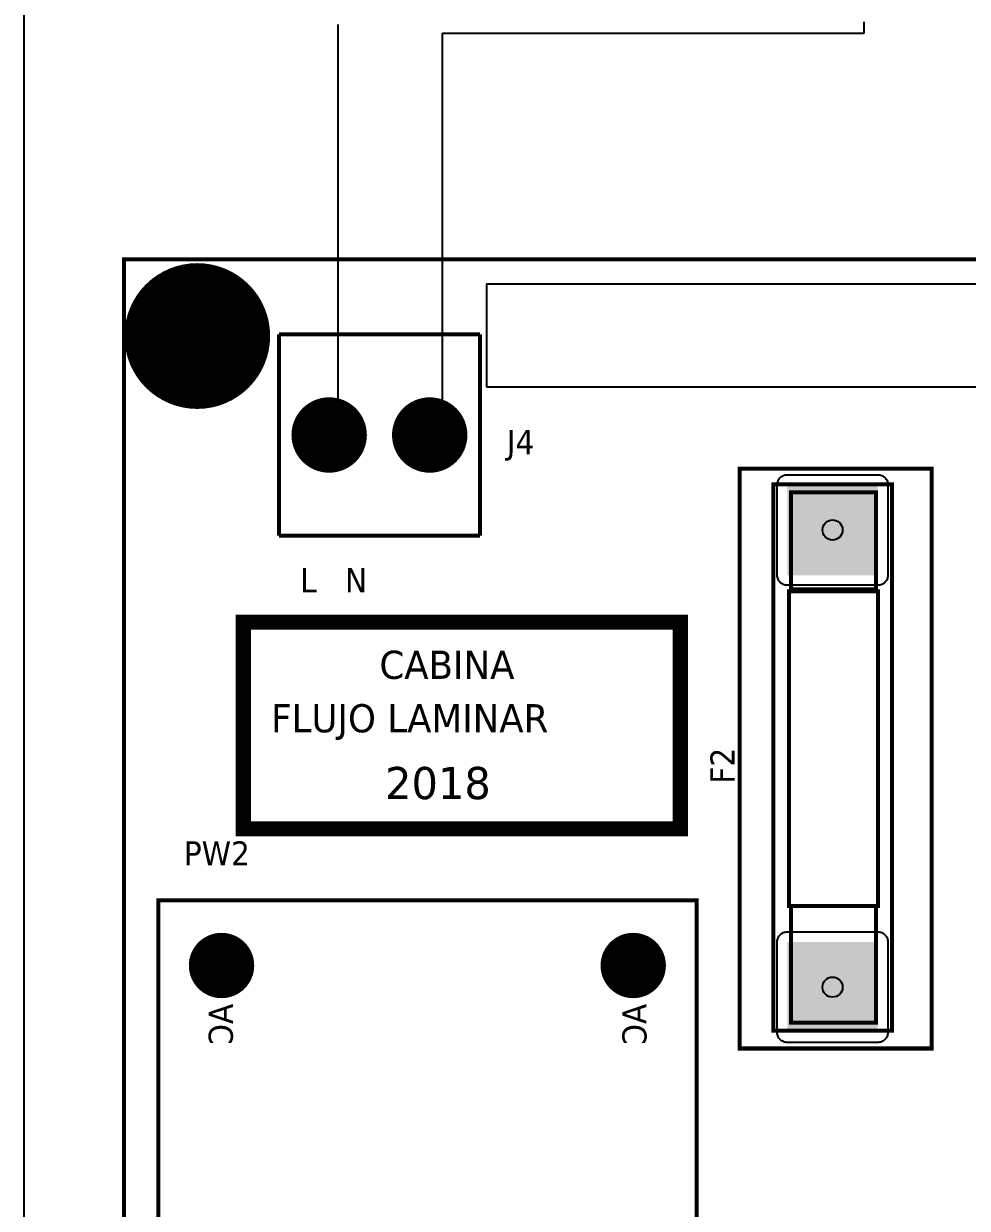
# Model space of a CAD drawing. Header units: millimetres. Extents: x 123.5 to 144.3, y 105.4 to 121.6.
# Drawn here: x 123.506 to 126.884, y 111.914 to 116.156 of the extents above; entities that cross this region are included whole.
import ezdxf

# ---------------------------------------------------------------- set-up
doc = ezdxf.new("R2010")
doc.units = ezdxf.units.MM
for name, color, linetype in [('BLK_12AWG', 7, 'Continuous'), ('DESC', 250, 'Continuous'), ('WIRES', 7, 'Continuous')]:
    doc.layers.add(name, color=color, linetype=linetype)
doc.styles.get("Standard").update_dxf_attribs({"font": 'tahoma.ttf'})

# ---------------------------------------------------------------- blocks, each defined once
blk = doc.blocks.new('EPAD')
at = {"const_width": 0.5}
blk.add_lwpolyline([(-0.25, 0, 1), (0.25, 0, 1)], format="xyb", close=True, dxfattribs=at)
blk = doc.blocks.new('RPAD')
blk.add_trace([(-0.5, -0.5), (-0.5, 0.5), (0.5, -0.5), (0.5, 0.5)])
blk = doc.blocks.new('Electronica')
for points, const_width in [([(127.3911, 110.3732), (132.7303, 110.3732), (132.7303, 114.4905), (127.3911, 114.4905), (127.3911, 110.3732)], 0.008), ([(127.3911, 110.3732), (132.7303, 110.3732), (132.7303, 114.4905), (127.3911, 114.4905), (127.3911, 110.3732)], 0.008), ([(127.3911, 110.3732), (132.7303, 110.3732), (132.7303, 114.4905), (127.3911, 114.4905), (127.3911, 110.3732)], 0.008), ([(127.6992, 114.3408), (127.6992, 113.9408)], 0.008), ([(127.6992, 114.3408), (128.0992, 114.3408)], 0.008), ([(127.6992, 114.3408), (127.6992, 113.9408)], 0.008), ([(127.6992, 114.3408), (128.0992, 114.3408)], 0.008), ([(127.6992, 114.3408), (127.6992, 113.9408)], 0.008), ([(127.6992, 114.3408), (128.0992, 114.3408)], 0.008), ([(128.0992, 114.3408), (128.0992, 113.9408)], 0.008), ([(128.0992, 114.3408), (128.0992, 113.9408)], 0.008), ([(128.0992, 114.3408), (128.0992, 113.9408)], 0.008), ([(128.6155, 112.9204), (128.9974, 112.9204), (128.9974, 114.074), (128.6155, 114.074), (128.6155, 112.9204)], 0.008), ([(128.6155, 112.9204), (128.9974, 112.9204), (128.9974, 114.074), (128.6155, 114.074), (128.6155, 112.9204)], 0.008), ([(128.6155, 112.9204), (128.9974, 112.9204), (128.9974, 114.074), (128.6155, 114.074), (128.6155, 112.9204)], 0.008), ([(128.6824, 112.9558), (128.9187, 112.9558), (128.9187, 114.0425), (128.6824, 114.0425), (128.6824, 112.9558)], 0.008), ([(128.6824, 112.9558), (128.9187, 112.9558), (128.9187, 114.0425), (128.6824, 114.0425), (128.6824, 112.9558)], 0.008), ([(128.6824, 112.9558), (128.9187, 112.9558), (128.9187, 114.0425), (128.6824, 114.0425), (128.6824, 112.9558)], 0.008), ([(128.7179, 113.8338), (128.8872, 113.8338), (128.8872, 114.0267), (128.7179, 114.0267), (128.7179, 113.8338)], 0.008), ([(128.7179, 113.8338), (128.8872, 113.8338), (128.8872, 114.0267), (128.7179, 114.0267), (128.7179, 113.8338)], 0.008), ([(128.7179, 113.8338), (128.8872, 113.8338), (128.8872, 114.0267), (128.7179, 114.0267), (128.7179, 113.8338)], 0.008), ([(127.6992, 113.9408), (128.0992, 113.9408)], 0.008), ([(127.6992, 113.9408), (128.0992, 113.9408)], 0.008), ([(127.6992, 113.9408), (128.0992, 113.9408)], 0.008), ([(128.7139, 113.2039), (128.8911, 113.2039), (128.8911, 113.8299), (128.7139, 113.8299), (128.7139, 113.2039)], 0.008), ([(128.7139, 113.2039), (128.8911, 113.2039), (128.8911, 113.8299), (128.7139, 113.8299), (128.7139, 113.2039)], 0.008), ([(128.7139, 113.2039), (128.8911, 113.2039), (128.8911, 113.8299), (128.7139, 113.8299), (128.7139, 113.2039)], 0.008), ([(127.6285, 113.3576), (128.4977, 113.3576), (128.4977, 113.7686), (127.6285, 113.7686), (127.6285, 113.3576)], 0.03), ([(127.6285, 113.3576), (128.4977, 113.3576), (128.4977, 113.7686), (127.6285, 113.7686), (127.6285, 113.3576)], 0.03), ([(127.6285, 113.3576), (128.4977, 113.3576), (128.4977, 113.7686), (127.6285, 113.7686), (127.6285, 113.3576)], 0.03), ([(127.4591, 111.1524), (128.53, 111.1524), (128.53, 113.2154), (127.4591, 113.2154), (127.4591, 111.1524)], 0.008), ([(127.4591, 111.1524), (128.53, 111.1524), (128.53, 113.2154), (127.4591, 113.2154), (127.4591, 111.1524)], 0.008), ([(127.4591, 111.1524), (128.53, 111.1524), (128.53, 113.2154), (127.4591, 113.2154), (127.4591, 111.1524)], 0.008), ([(128.7179, 112.9716), (128.8872, 112.9716), (128.8872, 113.2039), (128.7179, 113.2039), (128.7179, 112.9716)], 0.008), ([(128.7179, 112.9716), (128.8872, 112.9716), (128.8872, 113.2039), (128.7179, 113.2039), (128.7179, 112.9716)], 0.008), ([(128.7179, 112.9716), (128.8872, 112.9716), (128.8872, 113.2039), (128.7179, 113.2039), (128.7179, 112.9716)], 0.008)]:
    blk.add_lwpolyline(points, dxfattribs=dict(const_width=const_width))
blk.add_lwpolyline([(128.1122, 114.2366), (129.8222, 114.2366), (129.8222, 114.4406), (128.1122, 114.4406), (128.1122, 114.2366)])
for points in [[(128.6905, 113.8619), (128.6905, 114.0419), (128.6906, 114.044), (128.6909, 114.046), (128.6914, 114.0479), (128.6921, 114.0498), (128.6929, 114.0515), (128.6939, 114.0532), (128.695, 114.0547), (128.6963, 114.0561), (128.6977, 114.0574), (128.6993, 114.0585), (128.7009, 114.0595), (128.7027, 114.0604), (128.7045, 114.061), (128.7065, 114.0615), (128.7085, 114.0618), (128.7105, 114.0619), (128.8905, 114.0619), (128.8926, 114.0618), (128.8946, 114.0615), (128.8966, 114.061), (128.8984, 114.0604), (128.9002, 114.0595), (128.9018, 114.0585), (128.9033, 114.0574), (128.9048, 114.0561), (128.906, 114.0547), (128.9072, 114.0532), (128.9082, 114.0515), (128.909, 114.0498), (128.9097, 114.0479), (128.9101, 114.046), (128.9104, 114.044), (128.9105, 114.0419), (128.9105, 113.8619), (128.9104, 113.8598), (128.9101, 113.8578), (128.9097, 113.8559), (128.909, 113.854), (128.9082, 113.8523), (128.9072, 113.8506), (128.906, 113.8491), (128.9048, 113.8477), (128.9033, 113.8464), (128.9018, 113.8453), (128.9002, 113.8443), (128.8984, 113.8434), (128.8966, 113.8428), (128.8946, 113.8423), (128.8926, 113.842), (128.8905, 113.8419), (128.7105, 113.8419), (128.7085, 113.842), (128.7065, 113.8423), (128.7045, 113.8428), (128.7027, 113.8434), (128.7009, 113.8443), (128.6993, 113.8453), (128.6977, 113.8464), (128.6963, 113.8477), (128.695, 113.8491), (128.6939, 113.8506), (128.6929, 113.8523), (128.6921, 113.854), (128.6914, 113.8559), (128.6909, 113.8578), (128.6906, 113.8598), (128.6905, 113.8619)], [(128.6905, 112.9525), (128.6905, 113.1325), (128.6906, 113.1345), (128.6909, 113.1365), (128.6914, 113.1385), (128.6921, 113.1403), (128.6929, 113.1421), (128.6939, 113.1437), (128.695, 113.1453), (128.6963, 113.1467), (128.6977, 113.148), (128.6993, 113.1491), (128.7009, 113.1501), (128.7027, 113.1509), (128.7045, 113.1516), (128.7065, 113.1521), (128.7085, 113.1524), (128.7105, 113.1525), (128.8905, 113.1525), (128.8926, 113.1524), (128.8946, 113.1521), (128.8966, 113.1516), (128.8984, 113.1509), (128.9002, 113.1501), (128.9018, 113.1491), (128.9033, 113.148), (128.9048, 113.1467), (128.906, 113.1453), (128.9072, 113.1437), (128.9082, 113.1421), (128.909, 113.1403), (128.9097, 113.1385), (128.9101, 113.1365), (128.9104, 113.1345), (128.9105, 113.1325), (128.9105, 112.9525), (128.9104, 112.9504), (128.9101, 112.9484), (128.9097, 112.9464), (128.909, 112.9446), (128.9082, 112.9428), (128.9072, 112.9412), (128.906, 112.9396), (128.9048, 112.9382), (128.9033, 112.937), (128.9018, 112.9358), (128.9002, 112.9348), (128.8984, 112.934), (128.8966, 112.9333), (128.8946, 112.9329), (128.8926, 112.9326), (128.8905, 112.9325), (128.7105, 112.9325), (128.7085, 112.9326), (128.7065, 112.9329), (128.7045, 112.9333), (128.7027, 112.934), (128.7009, 112.9348), (128.6993, 112.9358), (128.6977, 112.937), (128.6963, 112.9382), (128.695, 112.9396), (128.6939, 112.9412), (128.6929, 112.9428), (128.6921, 112.9446), (128.6914, 112.9464), (128.6909, 112.9484), (128.6906, 112.9504), (128.6905, 112.9525)]]:
    blk.add_lwpolyline(points, close=True)
for centre, radius in [((127.5368, 114.3377), 0.03), ((127.7992, 114.1408), 0.03), ((127.9992, 114.1408), 0.03), ((128.8005, 113.9519), 0.02), ((127.5851, 113.0855), 0.03), ((128.404, 113.0855), 0.03), ((128.8005, 113.0425), 0.02)]:
    blk.add_circle(centre, radius)
for p, xscale, yscale in [((127.5368, 114.3377), 0.29, 0.29), ((127.5368, 114.3377), 0.25, 0.25), ((127.7992, 114.1408), 0.15, 0.15), ((127.7992, 114.1408), 0.12, 0.12), ((127.9992, 114.1408), 0.15, 0.15), ((127.9992, 114.1408), 0.12, 0.12), ((127.5851, 113.0855), 0.13, 0.13), ((128.404, 113.0855), 0.13, 0.13), ((127.5851, 113.0855), 0.1, 0.1), ((128.404, 113.0855), 0.1, 0.1)]:
    blk.add_blockref('EPAD', p, dxfattribs=dict(xscale=xscale, yscale=yscale))
at = {"xscale": 0.18, "yscale": 0.18, "rotation": 90}
for p in [(128.8005, 113.9519), (128.8005, 113.0425)]:
    blk.add_blockref('RPAD', p, dxfattribs=at)
for s, height, width, p in [('J4', 0.048, 1.041667, (128.1523, 114.1027)), ('J4', 0.048, 1.041667, (128.1523, 114.1027)), ('J4', 0.048, 1.041667, (128.1523, 114.1027)), ('L   N', 0.048, 1.041667, (127.7415, 113.828)), ('L   N', 0.048, 1.041667, (127.7415, 113.828)), ('L   N', 0.048, 1.041667, (127.7415, 113.828)), ('CABINA', 0.056, 1.071429, (127.8991, 113.6557)), ('CABINA', 0.056, 1.071429, (127.8991, 113.6557)), ('CABINA', 0.056, 1.071429, (127.8991, 113.6557)), ('FLUJO LAMINAR', 0.056, 1.071429, (127.6838, 113.5494)), ('FLUJO LAMINAR', 0.056, 1.071429, (127.6838, 113.5494)), ('FLUJO LAMINAR', 0.056, 1.071429, (127.6838, 113.5494)), ('2018', 0.064, 1.09375, (127.9105, 113.4165)), ('2018', 0.064, 1.09375, (127.9105, 113.4165)), ('2018', 0.064, 1.09375, (127.9105, 113.4165)), ('PW2', 0.048, 1.041667, (127.5101, 113.2845)), ('PW2', 0.048, 1.041667, (127.5101, 113.2845)), ('PW2', 0.048, 1.041667, (127.5101, 113.2845))]:
    blk.add_text(s, height=height, dxfattribs=dict(width=width)).set_placement(p)
at = {"width": 1.041667}
blk.add_text('F2', height=0.048, rotation=90, dxfattribs=at).set_placement((128.6055, 113.4472))
blk.add_text('F2', height=0.048, rotation=90, dxfattribs=at).set_placement((128.6055, 113.4472))
blk.add_text('F2', height=0.048, rotation=90, dxfattribs=at).set_placement((128.6055, 113.4472))
at = {"text_generation_flag": 2, "width": 1.041667}
for p in [(127.6076, 113.0094), (127.6076, 113.0094), (127.6076, 113.0094), (128.4304, 113.0094), (128.4304, 113.0094), (128.4304, 113.0094)]:
    blk.add_text('AC', height=0.048, rotation=90, dxfattribs=at).set_placement(p)

msp = doc.modelspace()

# ---------------------------------------------------------------- linework, layer by layer
at = {"color": 7, "linetype": 'Continuous'}
msp.add_line((123.5055, 121.5905), (123.5055, 105.4055), dxfattribs=at)
at = {"layer": 'BLK_12AWG'}
for p, q in [((126.5151, 116.1223), (126.5151, 116.1632)), ((125.0048, 114.7123), (125.0048, 116.1223)), ((125.0048, 116.1223), (126.5151, 116.1223))]:
    msp.add_line(p, q, dxfattribs=at)
at = {"layer": 'WIRES'}
msp.add_line((124.6316, 114.7265), (124.6316, 116.1535), dxfattribs=at)

# ---------------------------------------------------------------- block references
at = {"layer": 'DESC', "xscale": 1.8, "yscale": 1.8, "zscale": 1.8}
msp.add_blockref('Electronica', (-105.4393, -90.7701), dxfattribs=at)

doc.saveas('drawing.dxf')
